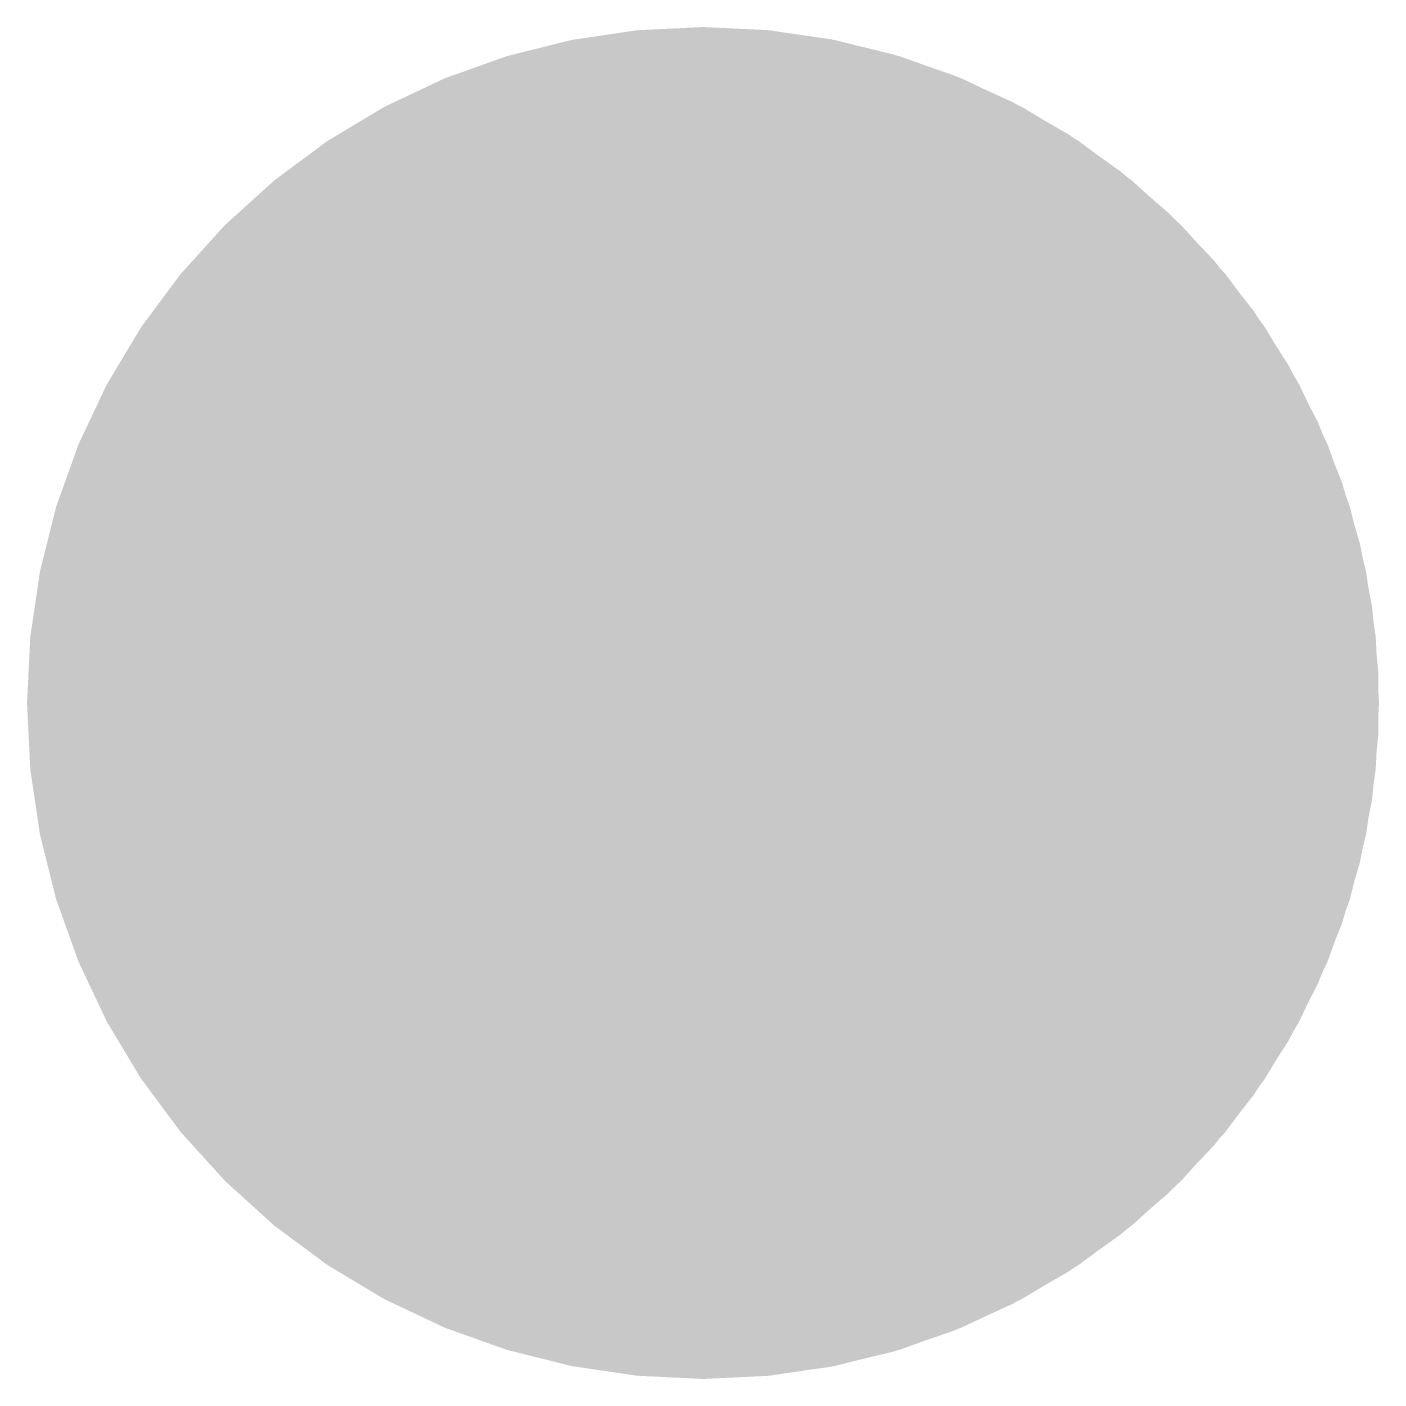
# Model space of a CAD drawing. Extents: x -0.4 to 0.4, y -0.4 to 0.4.
import ezdxf

# ---------------------------------------------------------------- set-up
doc = ezdxf.new("R2010")
doc.units = 0
doc.header["$LTSCALE"] = 10
doc.header["$MEASUREMENT"] = 0
doc.layers.get('0').update_dxf_attribs({"linetype": 'CONTINUOUS'})

msp = doc.modelspace()

# ---------------------------------------------------------------- linework, layer by layer
at = {"color": 2, "linetype": 'CONTINUOUS', "const_width": 0.4}
for points in [[(0, -0.2, 1), (0, 0.2, 1)], [(-0.2, 0, 1), (0.2, 0, 1)]]:
    msp.add_lwpolyline(points, format="xyb", close=True, dxfattribs=at)

doc.saveas('drawing.dxf')
